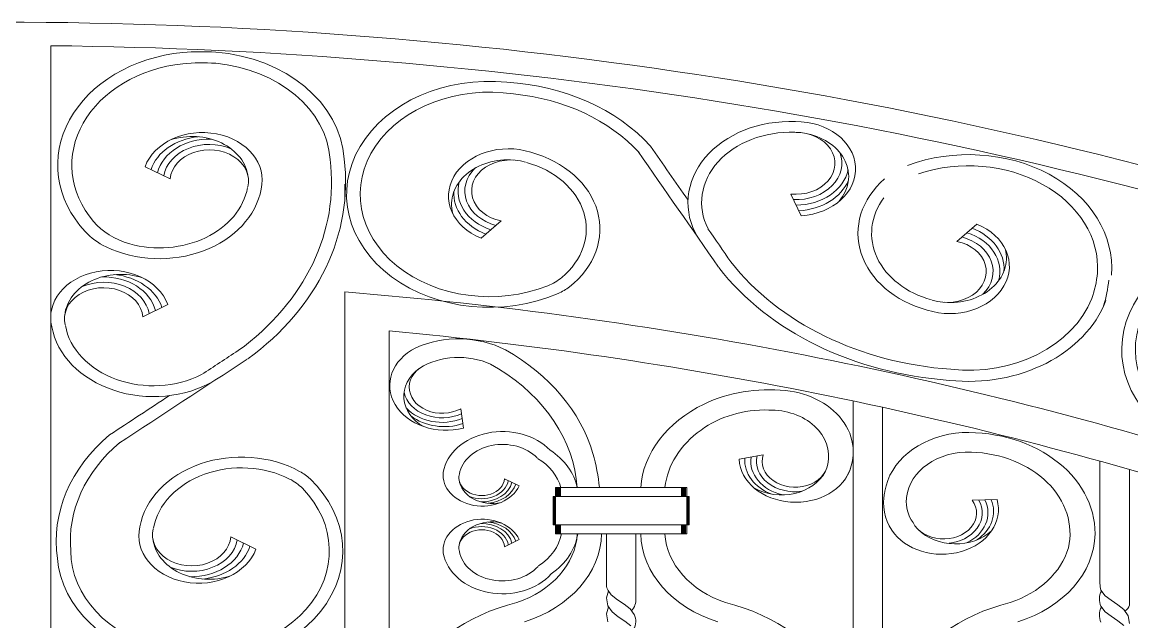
# Model space of a CAD drawing. Header units: inches. Extents: x 16.4 to 39.1, y 11.1 to 26.9.
# Drawn here: x 20.744 to 21.534, y 21.172 to 21.599 of the extents above; entities that cross this region are included whole.
import ezdxf

# ---------------------------------------------------------------- set-up
doc = ezdxf.new("R2010")
doc.units = ezdxf.units.IN
doc.header["$MEASUREMENT"] = 0

msp = doc.modelspace()

# ---------------------------------------------------------------- linework, layer by layer
at = {"lineweight": 9}
for p, q in [((20.76476, 21.58187), (20.76476, 20.55596)), ((20.83176, 21.4958), (20.84965, 21.48711)), ((20.9739, 21.48327), (20.9739, 21.4728)), ((21.29845, 21.46078), (21.29103, 21.47633)), ((21.07076, 21.44492), (21.08492, 21.45719)), ((21.42325, 21.4549), (21.40909, 21.44263)), ((20.9739, 21.40667), (20.9739, 20.55596)), ((20.84799, 21.3977), (20.8301, 21.38901)), ((21.00528, 21.37896), (21.00528, 21.09383)), ((21.05825, 21.30973), (21.05627, 21.3236)), ((21.33537, 21.09383), (21.33537, 21.3291)), ((21.35628, 21.09383), (21.35628, 21.32461)), ((21.25422, 21.28762), (21.27137, 21.29089)), ((21.51087, 21.28627), (21.51087, 21.19917)), ((21.53179, 21.28036), (21.53179, 21.18381)), ((21.09786, 21.26876), (21.08742, 21.27383)), ((21.12363, 21.23451), (21.12363, 21.26761)), ((21.21702, 21.26761), (21.12363, 21.26761)), ((21.12363, 21.26116), (21.12363, 21.26761)), ((21.12444, 21.26116), (21.12444, 21.26761)), ((21.12509, 21.26116), (21.12509, 21.26761)), ((21.12558, 21.26116), (21.12558, 21.26761)), ((21.12599, 21.26116), (21.12599, 21.26761)), ((21.12631, 21.26116), (21.12631, 21.26761)), ((21.12656, 21.26116), (21.12656, 21.26761)), ((21.12672, 21.26116), (21.12672, 21.26761)), ((21.12727, 21.26116), (21.12727, 21.26761)), ((21.21337, 21.26116), (21.21337, 21.26761)), ((21.21392, 21.26116), (21.21392, 21.26761)), ((21.21409, 21.26116), (21.21409, 21.26761)), ((21.21433, 21.26116), (21.21433, 21.26761)), ((21.21466, 21.26116), (21.21466, 21.26761)), ((21.21506, 21.26116), (21.21506, 21.26761)), ((21.21555, 21.26116), (21.21555, 21.26761)), ((21.2162, 21.26116), (21.2162, 21.26761)), ((21.21702, 21.23451), (21.21702, 21.26761)), ((21.21702, 21.26116), (21.21702, 21.26761)), ((21.122, 21.24095), (21.122, 21.26116)), ((21.21865, 21.26116), (21.122, 21.26116)), ((21.12249, 21.24095), (21.12249, 21.26116)), ((21.12289, 21.24095), (21.12289, 21.26116)), ((21.12322, 21.24095), (21.12322, 21.26116)), ((21.12338, 21.24095), (21.12338, 21.26116)), ((21.21726, 21.24095), (21.21726, 21.26116)), ((21.21743, 21.24095), (21.21743, 21.26116)), ((21.21775, 21.24095), (21.21775, 21.26116)), ((21.21816, 21.24095), (21.21816, 21.26116)), ((21.21865, 21.24095), (21.21865, 21.26116)), ((21.43767, 21.25893), (21.42004, 21.25858)), ((21.21865, 21.24095), (21.122, 21.24095)), ((21.12363, 21.23451), (21.12363, 21.24095)), ((21.12444, 21.23451), (21.12444, 21.24095)), ((21.12509, 21.23451), (21.12509, 21.24095)), ((21.12558, 21.23451), (21.12558, 21.24095)), ((21.12599, 21.23451), (21.12599, 21.24095)), ((21.12631, 21.23451), (21.12631, 21.24095)), ((21.12656, 21.23451), (21.12656, 21.24095)), ((21.12672, 21.23451), (21.12672, 21.24095)), ((21.12727, 21.23451), (21.12727, 21.24095)), ((21.21337, 21.23451), (21.21337, 21.24095)), ((21.21392, 21.23451), (21.21392, 21.24095)), ((21.21409, 21.23451), (21.21409, 21.24095)), ((21.21433, 21.23451), (21.21433, 21.24095)), ((21.21466, 21.23451), (21.21466, 21.24095)), ((21.21506, 21.23451), (21.21506, 21.24095)), ((21.21555, 21.23451), (21.21555, 21.24095)), ((21.2162, 21.23451), (21.2162, 21.24095)), ((21.21702, 21.23451), (21.21702, 21.24095)), ((20.91062, 21.22375), (20.89272, 21.23245)), ((21.09786, 21.23052), (21.08742, 21.22545)), ((21.21702, 21.23451), (21.12363, 21.23451)), ((21.15987, 21.1982), (21.15987, 21.23451)), ((21.18078, 21.18667), (21.18078, 21.23451)), ((21.16129, 21.19403), (21.15986, 21.18899)), ((21.15986, 21.18899), (21.16077, 21.18336)), ((21.1612, 21.19415), (21.16333, 21.19115)), ((21.16333, 21.19115), (21.16767, 21.18765)), ((21.51155, 21.19448), (21.51155, 21.1945)), ((21.51446, 21.19058), (21.51155, 21.19448)), ((21.51872, 21.1873), (21.51446, 21.19058)), ((21.16129, 21.18263), (21.15986, 21.17759)), ((21.16077, 21.18336), (21.16384, 21.17903)), ((21.16767, 21.18765), (21.17241, 21.18449)), ((21.17241, 21.18449), (21.17668, 21.18121)), ((21.17668, 21.18121), (21.17959, 21.17731)), ((21.51155, 21.18309), (21.51155, 21.18311)), ((21.51446, 21.17919), (21.51155, 21.18309)), ((21.52346, 21.18414), (21.51872, 21.1873)), ((21.52781, 21.18064), (21.52346, 21.18414)), ((21.15986, 21.17759), (21.16077, 21.17196)), ((21.16384, 21.17903), (21.16819, 21.17553)), ((21.16819, 21.17553), (21.17293, 21.17238)), ((21.17959, 21.17731), (21.17959, 21.17729)), ((21.51872, 21.1759), (21.51446, 21.17919)), ((21.52346, 21.17275), (21.51872, 21.1759)), ((21.53088, 21.17631), (21.52781, 21.18064)), ((21.5318, 21.17068), (21.53088, 21.17631)), ((21.17293, 21.17238), (21.17719, 21.16909)), ((21.52781, 21.16925), (21.52346, 21.17275))]:
    msp.add_line(p, q, dxfattribs=at)
for centre, major_axis, start_param, end_param in [((20.73022, 19.52987), (-2.61432, 0), 4.332138, 4.712389), ((20.87159, 21.49709), (0.10193, 0), 1.697812, 3.770406), ((20.73022, 19.52987), (2.5934, 0), 1.190545, 1.557478), ((20.87208, 21.46574), (-0.14136, 0), 4.642319, 4.80736), ((20.87159, 21.49709), (-0.10193, 0), 3.196077, 4.610275), ((20.87159, 21.49709), (0.09189, 0), 1.71177, 3.727952), ((20.8721, 21.46753), (0.12903, 0), 1.494203, 1.675052), ((20.87159, 21.49709), (-0.09189, 0), 3.19367, 4.599078), ((21.07667, 21.47612), (-0.1016, 0), 4.590437, 8.355007), ((21.07672, 21.47606), (-0.09196, 0), 4.526032, 8.321415), ((21.07812, 21.44591), (-0.13945, 0), 3.766416, 4.634106), ((21.07812, 21.44591), (-0.13945, 0), 3.766416, 4.634106), ((21.07812, 21.44591), (-0.12941, 0), 3.766416, 4.59125), ((21.29086, 21.47021), (-0.07301, 0), 4.665774, 6.725201), ((21.29453, 21.49428), (-0.04251, 0), 1.662999, 4.718824), ((20.87259, 21.48644), (-0.04251, 0), 2.945419, 6.001244), ((21.29086, 21.47021), (-0.0633, 0), 4.665774, 6.664784), ((21.29458, 21.49819), (-0.02786, 0), 1.443045, 4.721778), ((20.8748, 21.48561), (-0.04015, 0), -1.440537, -0.258804), ((20.87746, 21.48574), (-0.03757, 0), 4.678621, 6.08814), ((20.87746, 21.48574), (-0.03271, 0), 4.223961, 6.143837), ((20.86527, 21.48564), (-0.04001, 0), 3.222533, 5.109299), ((21.09008, 21.47489), (0.04251, 0), 1.184884, 4.240708), ((21.29215, 21.48874), (0.04001, 0), -0.586649, 1.300117), ((20.87746, 21.48574), (0.02786, 0), -0.199128, 3.079605), ((21.08223, 21.45145), (0.07301, 0), -0.791794, 1.237934), ((-37.18653, -3.90222), (66.61815, 0), 0.501153, 0.502934), ((-37.18653, -3.90222), (-66.62819, 0), 3.643696, 3.644527), ((21.29458, 21.49819), (0.03271, 0), 4.661999, 6.581875), ((21.41735, 21.4237), (-0.10193, 0), 3.078869, 5.151463), ((20.75897, 21.4846), (0.20542, 0), -0.827599, 0.100288), ((20.75897, 21.4846), (-0.21545, 0), 2.313994, 3.240774), ((21.08969, 21.46904), (-0.04001, 0), 4.603591, 6.490356), ((21.09186, 21.47854), (0.02786, 0), 1.18193, 4.460663), ((21.08223, 21.45145), (0.0633, 0), -0.760804, 1.237934), ((21.41735, 21.4237), (-0.09189, 0), 3.092828, 5.10901), ((21.09186, 21.47854), (-0.03271, 0), -0.678167, 1.241709), ((21.29458, 21.49819), (-0.03757, 0), 1.576103, 2.985622), ((20.84203, 21.48812), (-0.0633, 0), 1.228931, 2.998469), ((21.09186, 21.47854), (-0.03757, 0), -0.223507, 1.186012), ((21.29392, 21.49615), (0.04015, 0), -1.501731, -0.319998), ((21.41179, 21.44836), (-0.07301, 0), -0.734535, 1.237934), ((20.84203, 21.48812), (-0.07301, 0), 1.026, 2.998469), ((21.09152, 21.47645), (0.04015, 0), 3.082113, 4.263846), ((21.41179, 21.44836), (0.0633, 0), 2.609988, 4.379527), ((20.83102, 21.47374), (-0.05176, 0), 0.628813, 1.026), ((20.83816, 21.47952), (-0.05176, 0), 0.58636, 1.228931), ((-37.18653, -3.90222), (66.62819, 0), 0.501153, 0.50166), ((21.40394, 21.42493), (0.04251, 0), 4.326476, 7.382301), ((21.40249, 21.42337), (0.04015, 0), -0.05948, 1.122253), ((21.62793, 21.36555), (-0.1016, 0), 4.538077, 8.302647), ((21.40215, 21.42128), (-0.02786, 0), 1.18193, 4.460663), ((21.40215, 21.42128), (0.03271, 0), -0.678167, 1.241709), ((21.40215, 21.42128), (-0.03757, 0), 2.918086, 4.327605), ((21.62798, 21.36549), (-0.09196, 0), 4.473672, 8.269055), ((21.40432, 21.43077), (-0.04001, 0), 1.461998, 3.348764), ((21.42309, 21.51357), (-0.20542, 0), 0.553459, 1.481346), ((20.80716, 21.38834), (0.04251, 0), 0.281942, 3.337766), ((20.81449, 21.38754), (0.04001, 0), 1.173886, 3.060652), ((20.80229, 21.38764), (0.03757, 0), 0.195046, 1.604564), ((20.80495, 21.38751), (-0.04015, 0), 3.400397, 4.58213), ((21.42309, 21.51357), (0.21545, 0), 3.695052, 4.621831), ((21.38057, 21.42887), (-0.12903, 0), 2.875261, 3.05611), ((20.80229, 21.38764), (-0.02786, 0), 3.20358, 6.482313), ((20.80229, 21.38764), (0.03271, 0), 0.139349, 2.059224), ((21.10184, 21.43668), (0.03622, 0), -1.103363, -0.760804), ((21.10807, 21.43074), (0.03622, 0), -1.069771, -0.791794), ((21.3762, 21.42375), (0.14136, 0), -0.242355, -0.077314), ((20.73022, 19.52987), (-2.38426, 0), 4.332138, 4.610005), ((21.41735, 21.4237), (0.09189, 0), 4.574727, 5.980135), ((21.41735, 21.4237), (-0.10193, 0), 1.435541, 2.849739), ((20.83772, 21.39002), (0.07301, 0), 3.284716, 5.344144), ((20.83772, 21.39002), (0.0633, 0), 3.284716, 5.283726), ((20.73022, 19.52987), (-2.35288, 0), 4.332138, 4.59522), ((21.05475, 21.32477), (0.06132, 0), 0.996105, 2.090898), ((63.3551, -19.26796), (-66.62819, 0), -0.879904, -0.879398), ((21.04599, 21.34007), (-0.04024, 0), -1.000669, 1.880258), ((21.05475, 21.32477), (0.04465, 0), 0.88358, 2.090898), ((20.99553, 21.26338), (0.1588, 0), 0.227639, 0.948643), ((63.3551, -19.26796), (-66.61815, 0), -0.879904, -0.878123), ((21.04303, 21.33887), (-0.0234, 0), -1.106699, 2.172034), ((21.04942, 21.33254), (-0.03361, 0), -0.826631, 0.953367), ((20.99294, 21.26074), (0.14645, 0), 0.059294, 0.907855), ((21.27533, 21.26714), (-0.08845, 0), 4.578692, 5.259267), ((63.3551, -19.26796), (-66.62819, 0), -0.878954, -0.878123), ((21.04303, 21.33887), (-0.02748, 0), 0.174797, 2.094673), ((21.27996, 21.293), (-0.05545, 0), 2.670848, 4.582978), ((21.04303, 21.33887), (-0.03155, 0), 0.629457, 2.038976), ((21.2784, 21.26317), (-0.09434, 0), -1.023747, -0.059481), ((21.27281, 21.26995), (-0.06665, 0), 4.674551, 5.466275), ((21.27643, 21.28985), (-0.04147, 0), 2.966882, 4.739023), ((21.04451, 21.33754), (-0.03372, 0), 0.793484, 1.975217), ((21.08597, 21.27367), (-0.04258, 0), 3.793341, 6.140062), ((21.27959, 21.26229), (0.07837, 0), 2.30321, 3.055734), ((21.41668, 21.23481), (-0.09075, 0), 3.137361, 4.806312), ((20.908, 21.22929), (-0.13945, 0), -0.756235, 0.111455), ((20.908, 21.22929), (-0.13945, 0), -0.756235, 0.111455), ((20.908, 21.22929), (-0.12941, 0), -0.756235, 0.0686), ((21.08597, 21.27367), (-0.03101, 0), 3.793341, 6.140062), ((21.41849, 21.25862), (0.06113, 0), 1.740486, 3.011585), ((20.90035, 21.23143), (0.07301, 0), 0.968741, 2.998469), ((21.08339, 21.25982), (-0.05661, 0), 3.316258, 4.013205), ((20.95631, 21.25627), (-0.19904, 0), 3.212744, 3.36874), ((21.41738, 21.25782), (0.04416, 0), 1.525181, 3.063652), ((21.41633, 21.23482), (-0.07324, 0), 2.966103, 4.670595), ((20.90035, 21.23143), (0.0633, 0), 0.999731, 2.998469), ((21.08355, 21.26009), (-0.04491, 0), 3.354626, 4.058509), ((21.29443, 21.28888), (-0.04024, 0), 0.039605, 2.920531), ((21.29195, 21.28692), (0.03372, 0), 3.086237, 4.267971), ((21.29403, 21.28627), (-0.03155, 0), -0.119114, 1.290405), ((21.29403, 21.28627), (0.02748, 0), 2.966782, 4.886658), ((21.29403, 21.28627), (-0.0234, 0), -0.252172, 3.026561), ((20.92118, 21.25542), (-0.03622, 0), 3.832357, 4.110334), ((21.07164, 21.27642), (0.02795, 0), 3.048495, 5.929422), ((21.0712, 21.27462), (0.01625, 0), 2.942465, 6.221198), ((21.28432, 21.28886), (-0.03361, 0), 0.966495, 2.746493), ((20.87079, 21.22246), (-0.1016, 0), 0.067786, 3.832357), ((20.91498, 21.24946), (0.03622, 0), 0.657172, 0.999731), ((21.07832, 21.27469), (-0.02334, 0), 0.08094, 1.860939), ((21.0712, 21.27462), (0.01908, 0), 4.223961, 6.143837), ((21.0712, 21.27462), (-0.02191, 0), 1.537028, 2.946547), ((21.07275, 21.2747), (-0.02342, 0), 1.701055, 2.882789), ((20.87085, 21.22252), (-0.09196, 0), 0.003382, 3.798764), ((21.41271, 21.25675), (-0.05575, 0), -0.158645, 0.460997), ((21.30603, 21.27026), (0.05229, 0), -0.158645, -0.130007), ((21.40965, 21.257), (-0.03655, 0), -0.096361, 0.518682), ((21.32123, 21.26376), (-0.05229, 0), 3.045232, 3.063652), ((21.39842, 21.25191), (0.04024, 0), 3.624454, 6.50538), ((21.39967, 21.24947), (0.0234, 0), 3.518424, 6.797156), ((21.39967, 21.24947), (-0.02748, 0), 1.658327, 3.578203), ((21.39967, 21.24947), (-0.03155, 0), 2.112987, 3.522506), ((21.40146, 21.25052), (-0.03372, 0), 2.277014, 3.458747), ((21.07164, 21.22286), (-0.02795, 0), 3.495356, 6.376283), ((21.07832, 21.22459), (-0.02334, 0), 4.422247, 6.202245), ((20.86978, 21.23311), (0.04251, 0), 2.945419, 6.001244), ((20.86492, 21.23381), (0.02786, 0), 2.942465, 6.221198), ((21.0712, 21.22466), (0.01625, 0), 0.061988, 3.34072), ((21.0712, 21.22466), (-0.01908, 0), 3.280941, 5.200817), ((21.0712, 21.22466), (-0.02191, 0), 3.336638, 4.746157), ((21.07275, 21.22458), (0.02342, 0), 0.258804, 1.440537), ((21.4082, 21.25396), (0.03361, 0), 3.798492, 5.57849), ((20.87711, 21.23392), (0.04001, 0), 3.222533, 5.109299), ((20.86492, 21.23381), (0.03271, 0), 4.223961, 6.143837), ((20.86492, 21.23381), (-0.03757, 0), 1.537028, 2.946547), ((21.06842, 21.23731), (-0.07084, 0), 1.972438, 3.091551), ((21.06967, 21.23585), (0.08676, 0), -1.194939, -0.019545), ((21.08246, 21.23986), (0.04594, 0), -0.88405, -0.147937), ((21.08253, 21.24004), (0.05741, 0), -0.844992, -0.122022), ((21.27097, 21.23585), (0.08676, 0), 3.161138, 4.336531), ((21.27223, 21.23731), (0.07084, 0), 3.191635, 4.310748), ((21.42068, 21.23585), (0.08676, 0), -1.194939, -0.019545), ((20.86757, 21.23394), (0.04015, 0), -1.440537, -0.258804), ((21.08597, 21.22561), (0.04258, 0), 3.284716, 5.66399), ((21.08597, 21.22561), (0.03101, 0), 3.284716, 5.66399), ((21.41943, 21.23731), (-0.07084, 0), 1.972438, 2.914662), ((21.17032, 21.1982), (-0.01046, 0), 0, 0.51147), ((21.53523, 21.19902), (0.02436, 0), 3.133545, 3.378221), ((21.52855, 21.18807), (-0.01812, 0), -0.418478, 0.356149), ((21.13345, 21.0909), (0.12551, 0), 1.872886, 2.761174), ((21.16361, 21.18752), (0.01721, 0), -0.605864, 0.062232), ((21.20719, 21.0909), (0.12551, 0), 0.380418, 1.268707), ((21.48446, 21.0909), (0.12551, 0), 1.872886, 2.761174), ((21.52855, 21.17667), (0.01812, 0), 2.723114, 3.497742), ((21.52531, 21.18414), (0.00649, 0), -1.056819, -0.064307), ((21.16259, 21.17233), (0.01812, 0), -0.418478, 0.356149)]:
    msp.add_ellipse(centre, major_axis=major_axis, ratio=0.79131, start_param=start_param, end_param=end_param, dxfattribs=at)

doc.saveas('drawing.dxf')
